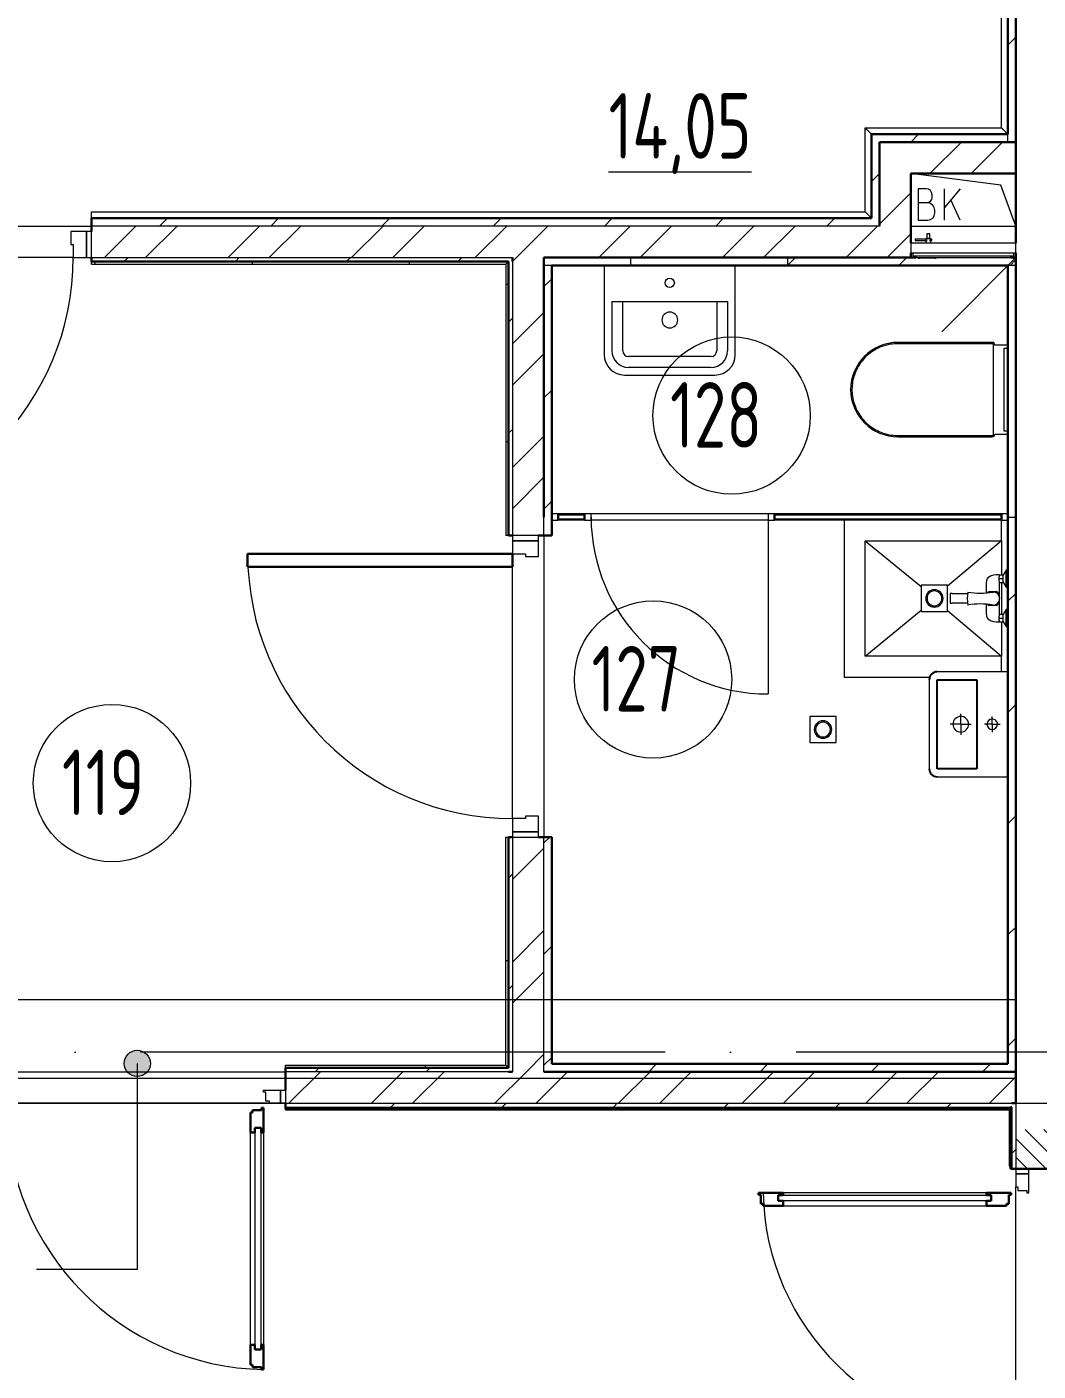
# Model space of a CAD drawing. Header units: millimetres. Extents: x -404508 to 361533, y -175093 to 31861.
# Drawn here: x 5421 to 9278, y -144450 to -139323 of the extents above; entities that cross this region are included whole.
import ezdxf

# ---------------------------------------------------------------- set-up
doc = ezdxf.new("R2010")
doc.units = ezdxf.units.MM
for name, pattern in [('ADSK_Линия сетки', [25, 20, -2.5, 0, -2.5]), ('ADSK_Сверху', [450, 300, -150]), ('ADSK_Штриховая_ш2 п1_5', [4.5, 3, -1.5])]:
    doc.linetypes.add(name, pattern=pattern)
for name, color, linetype, lineweight in [('Аннотация', 7, 'Continuous', 18), ('Витраж', 7, 'Continuous', 9), ('Двери', 252, 'Continuous', 9), ('Линии', 7, 'Continuous', 9), ('Марки помещений', 252, 'Continuous', 20), ('Обобщенные модели', 252, 'Continuous', 18), ('Оборудование', 8, 'Continuous', 18), ('Ограждение', 252, 'Continuous', 9), ('Оси', 252, 'Continuous', 9), ('Сантехника', 252, 'Continuous', 9), ('Стены внутренние', 7, 'Continuous', 18), ('Стены наружные', 7, 'Continuous', 18), ('Стены разрез', 7, 'Continuous', 30), ('Стены штриховка', 7, 'Continuous', 9)]:
    doc.layers.add(name, color=color, linetype=linetype, lineweight=lineweight)
doc.layers.add('Двери открывание', color=7, linetype='Continuous', lineweight=9, true_color=0xc0c0c0)
doc.layers.add('Узлы', color=7, linetype='Continuous')
doc.styles.add('GOST Common_3', font='', dxfattribs={"height": 3.5})
doc.styles.get('GOST Common_3').set_extended_font_data('GOST 2.304 type A')
pattern_1 = [(0, (-32119.8, 96), (0, 600), []), (90, (-32119.8, 96), (-600, 4e-14), [])]
pattern_2 = [(0, (-32119.82, 96), (190.5, 190.5), [95.25, -285.75]), (90, (-32072.2, 48.37), (-190.5, 190.5), [95.25, -285.75])]
pattern_3 = [(0, (-32059.8, -84), (0, 600), []), (90, (-32059.8, -84), (-600, 4e-14), [])]

# ---------------------------------------------------------------- blocks, each defined once
blk = doc.blocks.new('1 этаж')
at = {"layer": 'Аннотация', "lineweight": 9, "true_color": 0x636466}
h = blk.add_hatch(color=251, dxfattribs=at)
edge = h.paths.add_edge_path()
edge.add_arc((-7601.7, -11587.3), 50, 0, 360)
at = {"layer": 'Двери', "lineweight": 18, "true_color": 0x636466}
h = blk.add_hatch(dxfattribs=at)
h.set_pattern_fill('FP_2', color=251, angle=90, style=0, pattern_type=2)
h.set_pattern_definition([(135, (-4055.8, -12863.73), (-35.3553, -35.3553), [])])
h.paths.add_polyline_path([(-4250.8, -13638.7), (-3860.8, -13638.7), (-3860.8, -13488.7), (-4250.8, -13488.7), (-4250.8, -13612.8)])
h.paths.add_polyline_path([(-4250.8, -11988.7), (-3860.8, -11988.7), (-3860.8, -11838.7), (-4250.8, -11838.7)])
at = {"layer": 'Ограждение', "true_color": 0x636466}
h = blk.add_hatch(dxfattribs=at)
h.set_pattern_fill('FP_34', color=251, style=0, pattern_type=2)
h.set_pattern_definition(pattern_2)
h.paths.add_polyline_path([(-4280.8, -8043.7), (-4280.8, -5373.7), (-4282.8, -5375.7), (-4282.8, -8041.7)])
h = blk.add_hatch(dxfattribs=at)
h.set_pattern_fill('FP_34', color=251, style=0, pattern_type=2)
h.set_pattern_definition(pattern_2)
h.paths.add_polyline_path([(-4800.8, -8363.7), (-4800.8, -8043.7), (-4802.8, -8041.7), (-4802.8, -8361.7)])
h = blk.add_hatch(dxfattribs=at)
h.set_pattern_fill('FP_25', color=251, style=0, pattern_type=2)
h.set_pattern_definition(pattern_1)
h.paths.add_polyline_path([(-6195.8, -8538.7), (-6185.8, -8528.7), (-7775.8, -8528.7), (-7775.8, -8538.7), (-6493.2, -8538.7)])
h = blk.add_hatch(dxfattribs=at)
h.set_pattern_fill('FP_25', color=251, style=0, pattern_type=2)
h.set_pattern_definition(pattern_1)
h.paths.add_polyline_path([(-6185.8, -9573.7), (-6185.8, -8528.7), (-6195.8, -8538.7), (-6195.8, -9573.7)])
h = blk.add_hatch(dxfattribs=at)
h.set_pattern_fill('FP_43', color=251, style=0, pattern_type=2)
h.set_pattern_definition(pattern_3)
h.paths.add_polyline_path([(-6185.8, -11603.7), (-6185.8, -10723.7), (-6195.8, -10723.7), (-6195.8, -11593.7)])
h = blk.add_hatch(dxfattribs=at)
h.set_pattern_fill('FP_44', color=251, style=0, pattern_type=2)
h.set_pattern_definition(pattern_3)
h.paths.add_polyline_path([(-7035.8, -11603.7), (-6185.8, -11603.7), (-6195.8, -11593.7), (-7035.8, -11593.7)])
h = blk.add_hatch(dxfattribs=at)
h.set_pattern_fill('FP_25', color=251, style=0, pattern_type=2)
h.set_pattern_definition(pattern_1)
h.paths.add_polyline_path([(-4275.8, -11763.7), (-4270.8, -11758.7), (-7035.8, -11758.7), (-7035.8, -11763.7), (-4340.6, -11763.7)])
h = blk.add_hatch(dxfattribs=at)
h.set_pattern_fill('FP_25', color=251, style=0, pattern_type=2)
h.set_pattern_definition(pattern_1)
h.paths.add_polyline_path([(-4275.8, -11978.7), (-4270.8, -11978.7), (-4270.8, -11758.7), (-4275.8, -11763.7)])
at = {"color": 251, "lineweight": 18, "true_color": 0x636466}
for p, q in [((-4307.4, -8238.2), (-4650.8, -8193.7)), ((-4593.3, -8251), (-4623.3, -8251)), ((-4623.3, -8251), (-4623.3, -8371)), ((-4463.3, -8251), (-4523.3, -8322.5)), ((-4523.3, -8371), (-4523.3, -8251)), ((-4250.8, -8393.7), (-4307.4, -8238.2)), ((-4590, -8304.4), (-4623.3, -8304.4)), ((-4570, -8284.4), (-4570, -8274.4)), ((-4463.3, -8371), (-4499.3, -8293.9)), ((-4560, -8344.4), (-4560, -8334.4)), ((-4623.3, -8371), (-4586.6, -8371))]:
    blk.add_line(p, q, dxfattribs=at)
for centre, radius, start, end in [((-4593.3, -8274.4), 23.3, 0, 90), ((-4590, -8284.4), 20, 270, 0), ((-4590, -8334.4), 30, 0, 90), ((-4586.6, -8344.4), 26.7, 270, 0)]:
    blk.add_arc(centre, radius, start, end, dxfattribs=at)
at = {"layer": 'Аннотация', "color": 251, "lineweight": 9, "true_color": 0x636466}
for p, q in [((-7601.7, -11587.3), (-7601.7, -12373)), ((-7980.2, -12373), (-7986.3, -12373)), ((-7601.7, -12373), (-7980.2, -12373))]:
    blk.add_line(p, q, dxfattribs=at)
blk.add_circle((-7601.7, -11587.3), 50, dxfattribs=at)
at = {"layer": 'Витраж', "color": 251, "lineweight": 18, "true_color": 0x636466}
for p, q in [((-5995.8, -9490.7), (-6020.8, -9490.7)), ((-6020.8, -9490.7), (-6020.8, -9515.7)), ((-6020.8, -9515.7), (-5995.8, -9515.7)), ((-5995.8, -9515.7), (-5995.8, -9490.7))]:
    blk.add_line(p, q, dxfattribs=at)
at = {"layer": 'Витраж', "color": 251, "true_color": 0x636466}
for p, q in [((-5895.8, -9490.7), (-5995.8, -9490.7)), ((-5895.8, -9515.7), (-5995.8, -9515.7)), ((-5195.8, -9490.7), (-5870.8, -9490.7)), ((-5195.8, -9515.7), (-5870.8, -9515.7)), ((-4305.8, -9490.7), (-5170.8, -9490.7)), ((-4905.8, -9515.7), (-5170.8, -9515.7))]:
    blk.add_line(p, q, dxfattribs=at)
at = {"layer": 'Витраж', "color": 251, "lineweight": 18, "true_color": 0x636466, "extrusion": (0, 0, -1)}
for p, q in [((-5870.8, -9490.7), (-5895.8, -9490.7)), ((-5895.8, -9490.7), (-5895.8, -9515.7)), ((-5895.8, -9515.7), (-5870.8, -9515.7)), ((-5870.8, -9515.7), (-5870.8, -9490.7)), ((-5170.8, -9490.7), (-5195.8, -9490.7)), ((-5195.8, -9490.7), (-5195.8, -9515.7)), ((-5195.8, -9515.7), (-5170.8, -9515.7)), ((-5170.8, -9515.7), (-5170.8, -9490.7)), ((-4280.8, -9490.7), (-4305.8, -9490.7)), ((-4305.8, -9490.7), (-4305.8, -9515.7)), ((-4305.8, -9515.7), (-4280.8, -9515.7)), ((-4280.8, -9515.7), (-4280.8, -9490.7))]:
    blk.add_line(p, q, dxfattribs=at)
at = {"layer": 'Двери', "color": 251, "true_color": 0x636466}
for p, q in [((-7795.8, -8413.7), (-7855.8, -8413.7)), ((-7855.8, -8413.7), (-7855.8, -8463.7)), ((-7795.8, -8513.7), (-7795.8, -8413.7)), ((-7795.8, -8413.7), (-7795.8, -8513.7)), ((-7775.8, -8413.7), (-7795.8, -8413.7)), ((-7775.8, -8513.7), (-7775.8, -8413.7)), ((-7855.8, -8463.7), (-7845.8, -8463.7)), ((-7845.8, -8463.7), (-7845.8, -8513.7)), ((-7845.8, -8513.7), (-7795.8, -8513.7)), ((-7795.8, -8513.7), (-7775.8, -8513.7)), ((-5195.8, -9515.7), (-5195.8, -10178.2)), ((-6070.8, -9573.7), (-6170.8, -9573.7)), ((-6170.8, -9573.7), (-6170.8, -9593.7)), ((-6070.8, -9593.7), (-6070.8, -9573.7)), ((-6070.8, -9593.7), (-6170.8, -9593.7)), ((-6170.8, -9593.7), (-6170.8, -9643.7)), ((-6170.8, -9593.7), (-6070.8, -9593.7)), ((-6070.8, -9653.7), (-6070.8, -9593.7)), ((-6170.8, -9643.7), (-6120.8, -9643.7)), ((-6120.8, -9643.7), (-6120.8, -9653.7)), ((-6120.8, -9653.7), (-6070.8, -9653.7)), ((-6120.8, -10653.7), (-6170.8, -10653.7)), ((-6170.8, -10653.7), (-6170.8, -10703.7)), ((-6070.8, -10643.7), (-6120.8, -10643.7)), ((-6120.8, -10643.7), (-6120.8, -10653.7)), ((-6070.8, -10703.7), (-6070.8, -10643.7)), ((-6170.8, -10703.7), (-6070.8, -10703.7)), ((-6070.8, -10703.7), (-6170.8, -10703.7)), ((-6170.8, -10703.7), (-6170.8, -10723.7)), ((-6070.8, -10723.7), (-6070.8, -10703.7)), ((-6170.8, -10723.7), (-6070.8, -10723.7)), ((-7119.8, -11688.7), (-7055.8, -11688.7)), ((-7119.8, -11696.7), (-7119.8, -11688.7)), ((-7055.8, -11688.7), (-7035.8, -11688.7)), ((-7055.8, -11738.7), (-7055.8, -11688.7)), ((-7055.8, -11688.7), (-7055.8, -11738.7)), ((-7035.8, -11688.7), (-7035.8, -11738.7)), ((-7110.8, -11696.7), (-7119.8, -11696.7)), ((-7110.8, -11730.7), (-7110.8, -11696.7)), ((-7096.8, -11730.7), (-7110.8, -11730.7)), ((-7096.8, -11738.7), (-7096.8, -11730.7)), ((-7055.8, -11738.7), (-7096.8, -11738.7)), ((-7035.8, -11738.7), (-7055.8, -11738.7)), ((-7152.8, -11832.7), (-7152.8, -12678.7)), ((-7128.8, -11832.7), (-7152.8, -11832.7)), ((-7128.8, -12678.7), (-7128.8, -11832.7)), ((-7169.8, -12660.7), (-7169.8, -11850.7)), ((-7119.8, -11850.7), (-7119.8, -12660.7)), ((-4200.8, -11988.7), (-4250.8, -11988.7)), ((-4250.8, -11988.7), (-4250.8, -12008.7)), ((-4200.8, -12008.7), (-4200.8, -11988.7)), ((-4250.8, -12008.7), (-4200.8, -12008.7)), ((-4200.8, -12008.7), (-4250.8, -12008.7)), ((-4250.8, -12008.7), (-4250.8, -12057.7)), ((-4200.8, -12080.7), (-4200.8, -12008.7)), ((-5156.8, -12089.7), (-4344.8, -12089.7)), ((-5156.8, -12110.7), (-5156.8, -12089.7)), ((-4362.8, -12080.7), (-5138.8, -12080.7)), ((-4344.8, -12089.7), (-4344.8, -12110.7)), ((-4250.8, -12057.7), (-4242.8, -12057.7)), ((-4242.8, -12057.7), (-4242.8, -12071.7)), ((-4242.8, -12071.7), (-4208.8, -12071.7)), ((-4208.8, -12071.7), (-4208.8, -12080.7)), ((-4208.8, -12080.7), (-4200.8, -12080.7)), ((-4344.8, -12110.7), (-5156.8, -12110.7)), ((-5138.8, -12130.7), (-4362.8, -12130.7)), ((-7152.8, -12678.7), (-7128.8, -12678.7))]:
    blk.add_line(p, q, dxfattribs=at)
at = {"layer": 'Двери', "color": 251, "lineweight": 30, "true_color": 0x636466}
for p, q in [((-6170.8, -9643.7), (-7180.8, -9643.7)), ((-7180.8, -9643.7), (-7180.8, -9693.7)), ((-6170.8, -9693.7), (-6170.8, -9643.7)), ((-7180.8, -9693.7), (-6170.8, -9693.7)), ((-7169.8, -11774.7), (-7161.8, -11774.7)), ((-7169.8, -11850.7), (-7169.8, -11774.7)), ((-7161.8, -11774.7), (-7161.8, -11765.7)), ((-7161.8, -11765.7), (-7127.8, -11765.7)), ((-7127.8, -11756.7), (-7119.8, -11756.7)), ((-7127.8, -11765.7), (-7127.8, -11756.7)), ((-7119.8, -11756.7), (-7119.8, -11850.7)), ((-7152.8, -11850.7), (-7152.8, -11832.7)), ((-7152.8, -11832.7), (-7128.8, -11832.7)), ((-7128.8, -11832.7), (-7128.8, -11850.7)), ((-7169.8, -11850.7), (-7152.8, -11850.7)), ((-7128.8, -11850.7), (-7119.8, -11850.7)), ((-5138.8, -12080.7), (-5232.8, -12080.7)), ((-5232.8, -12080.7), (-5232.8, -12088.7)), ((-5232.8, -12088.7), (-5223.8, -12088.7)), ((-5223.8, -12088.7), (-5223.8, -12122.7)), ((-5156.8, -12089.7), (-5138.8, -12089.7)), ((-5156.8, -12110.7), (-5156.8, -12089.7)), ((-5138.8, -12089.7), (-5138.8, -12080.7)), ((-4268.8, -12080.7), (-4362.8, -12080.7)), ((-4362.8, -12089.7), (-4362.8, -12080.7)), ((-4344.8, -12089.7), (-4362.8, -12089.7)), ((-4344.8, -12110.7), (-4344.8, -12089.7)), ((-4277.8, -12122.7), (-4277.8, -12088.7)), ((-4277.8, -12088.7), (-4268.8, -12088.7)), ((-4268.8, -12088.7), (-4268.8, -12080.7)), ((-5223.8, -12122.7), (-5214.8, -12122.7)), ((-5214.8, -12122.7), (-5214.8, -12130.7)), ((-5214.8, -12130.7), (-5138.8, -12130.7)), ((-5138.8, -12110.7), (-5156.8, -12110.7)), ((-5138.8, -12130.7), (-5138.8, -12110.7)), ((-4362.8, -12110.7), (-4344.8, -12110.7)), ((-4362.8, -12130.7), (-4362.8, -12110.7)), ((-4362.8, -12130.7), (-4286.8, -12130.7)), ((-4286.8, -12130.7), (-4286.8, -12122.7)), ((-4286.8, -12122.7), (-4277.8, -12122.7)), ((-7169.8, -12736.7), (-7169.8, -12660.7)), ((-7169.8, -12660.7), (-7152.8, -12660.7)), ((-7152.8, -12660.7), (-7152.8, -12678.7)), ((-7128.8, -12660.7), (-7119.8, -12660.7)), ((-7128.8, -12678.7), (-7128.8, -12660.7)), ((-7119.8, -12660.7), (-7119.8, -12754.7)), ((-7152.8, -12678.7), (-7128.8, -12678.7)), ((-7161.8, -12736.7), (-7169.8, -12736.7)), ((-7161.8, -12745.7), (-7161.8, -12736.7)), ((-7127.8, -12745.7), (-7161.8, -12745.7)), ((-7127.8, -12754.7), (-7127.8, -12745.7)), ((-7119.8, -12754.7), (-7127.8, -12754.7))]:
    blk.add_line(p, q, dxfattribs=at)
at = {"layer": 'Двери', "color": 251, "linetype": 'ADSK_Штриховая_ш2 п1_5', "true_color": 0x636466}
for p, q in [((-4250.8, -11838.7), (-4250.8, -11988.7)), ((-4250.8, -11988.7), (-3860.8, -11988.7))]:
    blk.add_line(p, q, dxfattribs=at)
at = {"layer": 'Двери', "color": 251, "true_color": 0x636466}
for centre, radius, start, end in [((-8855.8, -8513.7), 1010, 270, 0), ((-5195.8, -9503.2), 675, 180, 270), ((-6170.8, -9643.7), 1010, 180, 270)]:
    blk.add_arc(centre, radius, start, end, dxfattribs=at)
at = {"layer": 'Двери открывание', "color": 251, "true_color": 0x636466}
for centre, radius, start, end in [((-7101.8, -11756.7), 998, 180, 268.9666), ((-4268.8, -12062.7), 946, 181.0903, 270)]:
    blk.add_arc(centre, radius, start, end, dxfattribs=at)
at = {"layer": 'Линии', "color": 251, "linetype": 'ADSK_Сверху', "ltscale": 100, "true_color": 0x636466}
for p, q in [((-15070.8, -11343.7), (-4250.8, -11343.7)), ((-15070.8, -11643.7), (-4250.8, -11643.7))]:
    blk.add_line(p, q, dxfattribs=at)
at = {"layer": 'Линии', "color": 251, "lineweight": 18, "ltscale": 100, "true_color": 0x636466}
blk.add_line((-9065.8, -11738.7), (-3345.8, -11738.7), dxfattribs=at)
at = {"layer": 'Марки помещений', "color": 251, "true_color": 0x636466}
for centre in [(-5334.8, -9116.4), (-5634.4, -10122.9), (-7698.3, -10518.1)]:
    blk.add_circle(centre, 300, dxfattribs=at)
at = {"layer": 'Обобщенные модели', "color": 251, "true_color": 0x636466}
for p, q in [((-5820.8, -8543.7), (-5820.8, -8883.7)), ((-5320.8, -8883.7), (-5320.8, -8543.7)), ((-5791.4, -8681.7), (-5791.4, -8868.9)), ((-5791.4, -8681.7), (-5350.2, -8681.7)), ((-5750.1, -8868.9), (-5750.1, -8681.7)), ((-5391.5, -8681.7), (-5391.5, -8868.9)), ((-5350.2, -8681.7), (-5350.2, -8868.9)), ((-5413.8, -8891.2), (-5727.8, -8891.2)), ((-5742.8, -8961.7), (-5570.7, -8961.7)), ((-5413.8, -8932.5), (-5727.8, -8932.5)), ((-5570.7, -8961.7), (-5398.8, -8961.7)), ((-4305.8, -9513.7), (-4905.8, -9513.7)), ((-4905.8, -9513.7), (-4905.8, -10113.7)), ((-4305.8, -9593.7), (-4305.8, -9515.7)), ((-4825.8, -10033.7), (-4825.8, -9593.7)), ((-4825.8, -9593.7), (-4305.8, -9593.7)), ((-4825.8, -9593.7), (-4611.3, -9768.4)), ((-4305.8, -9593.7), (-4511.3, -9767.6)), ((-4305.8, -9593.7), (-4305.8, -9723.8)), ((-4305.8, -9753.8), (-4305.8, -9873.8)), ((-4825.8, -10033.7), (-4611.3, -9859.1)), ((-4511.3, -9859.9), (-4305.8, -10033.7)), ((-4305.8, -9903.8), (-4305.8, -10033.7)), ((-4305.8, -10033.7), (-4825.8, -10033.7)), ((-4305.8, -10093.7), (-4305.8, -10033.7)), ((-4905.8, -10113.7), (-4578.9, -10113.7))]:
    blk.add_line(p, q, dxfattribs=at)
blk.add_circle((-5570.8, -8610), 17.5, dxfattribs=at)
for centre, radius, start, end in [((-5570.4, -8751.9), 30, 0, 180), ((-5570.4, -8751.9), 30, 180, 0), ((-5727.8, -8868.9), 63.6, 180, 270), ((-5727.8, -8868.9), 22.3, 180, 270), ((-5413.8, -8868.9), 63.6, 270, 0), ((-5413.8, -8868.9), 22.3, 270, 0), ((-5742.8, -8883.7), 78, 180, 270), ((-5398.8, -8883.7), 78, 270, 0)]:
    blk.add_arc(centre, radius, start, end, dxfattribs=at)
at = {"layer": 'Обобщенные модели', "color": 251, "lineweight": 9, "true_color": 0x636466}
for centre, radius, start, end in [((-4250.1, -9814.2), 186, 172.307, 187.693), ((-4385.9, -9517), 276.6, 259.8828, 280.1172), ((-4337.3, -9814.2), 24.9, 270, 90), ((-4385.9, -10111.4), 276.6, 79.8828, 100.1172)]:
    blk.add_arc(centre, radius, start, end, dxfattribs=at)
for points in [[(-4331.4, -9790), (-4333.3, -9789.5), (-4335.3, -9789.3), (-4337.3, -9789.3)], [(-4337.3, -9839.1), (-4335.3, -9839.1), (-4333.3, -9838.8), (-4331.4, -9838.4)]]:
    blk.add_open_spline(points, degree=3, dxfattribs=at)
for points, knots in [([(-4326.1, -9791.9), (-4326.5, -9791.7), (-4327.4, -9791.3), (-4328.5, -9790.9), (-4329.1, -9790.7), (-4329.3, -9790.6)], [0.71428571, 0.71428571, 0.71428571, 0.71428571, 0.75, 0.78571429, 0.80227909, 0.80227909, 0.80227909, 0.80227909]), ([(-4329.3, -9837.8), (-4329.1, -9837.7), (-4328.5, -9837.5), (-4327.4, -9837.1), (-4326.5, -9836.7), (-4326.1, -9836.5)], [0.19772091, 0.19772091, 0.19772091, 0.19772091, 0.21428571, 0.25, 0.28571429, 0.28571429, 0.28571429, 0.28571429]), ([(-4321.5, -9794.9), (-4321.9, -9794.6), (-4322.5, -9794.1), (-4323.2, -9793.6), (-4323.5, -9793.4)], [0.57142857, 0.57142857, 0.57142857, 0.57142857, 0.60714286, 0.63719083, 0.63719083, 0.63719083, 0.63719083]), ([(-4323.5, -9835), (-4323.2, -9834.8), (-4322.5, -9834.3), (-4321.9, -9833.8), (-4321.5, -9833.5)], [0.36280917, 0.36280917, 0.36280917, 0.36280917, 0.39285714, 0.42857143, 0.42857143, 0.42857143, 0.42857143]), ([(-4316.4, -9800.6), (-4316.6, -9800.3), (-4316.9, -9799.8), (-4317.4, -9799.2), (-4317.8, -9798.7), (-4318.2, -9798.2), (-4318.6, -9797.7), (-4318.8, -9797.5), (-4318.9, -9797.4)], [0.365798, 0.365798, 0.365798, 0.365798, 0.3928571, 0.4107143, 0.4285714, 0.4464286, 0.4642857, 0.4733784, 0.4733784, 0.4733784, 0.4733784]), ([(-4318.9, -9831), (-4318.8, -9830.9), (-4318.4, -9830.5), (-4317.9, -9829.9), (-4317.4, -9829.2), (-4316.9, -9828.6), (-4316.6, -9828.1), (-4316.4, -9827.8)], [0.5266216, 0.5266216, 0.5266216, 0.5266216, 0.5357143, 0.5714286, 0.5892857, 0.6071429, 0.634202, 0.634202, 0.634202, 0.634202]), ([(-4313.6, -9806.4), (-4313.7, -9806.1), (-4313.9, -9805.5), (-4314.3, -9804.6), (-4314.6, -9803.8), (-4314.8, -9803.4), (-4314.9, -9803.2)], [0.1967317, 0.1967317, 0.1967317, 0.1967317, 0.21428571, 0.25, 0.26785714, 0.28571429, 0.28571429, 0.28571429, 0.28571429]), ([(-4314.9, -9825.2), (-4314.8, -9825), (-4314.6, -9824.6), (-4314.3, -9823.7), (-4313.9, -9822.9), (-4313.7, -9822.2), (-4313.6, -9822)], [0.71428571, 0.71428571, 0.71428571, 0.71428571, 0.73214286, 0.75, 0.78571429, 0.8032683, 0.8032683, 0.8032683, 0.8032683]), ([(-4312.4, -9814.2), (-4312.4, -9813.2), (-4312.5, -9811.7), (-4312.7, -9809.8), (-4312.9, -9808.9), (-4313, -9808.4)], [0, 0, 0, 0, 0.0714286, 0.1071429, 0.1428571, 0.1428571, 0.1428571, 0.1428571]), ([(-4313, -9820), (-4312.9, -9819.5), (-4312.7, -9818.6), (-4312.5, -9816.7), (-4312.4, -9815.2), (-4312.4, -9814.2)], [0.8571429, 0.8571429, 0.8571429, 0.8571429, 0.8928571, 0.9285714, 1, 1, 1, 1])]:
    blk.add_open_spline(points, degree=3, knots=knots, dxfattribs=at)
at = {"layer": 'Оборудование', "color": 251, "true_color": 0x636466}
for p, q in [((-4650.8, -8458.7), (-4650.8, -8495.1)), ((-4250.8, -8458.7), (-4650.8, -8458.7)), ((-4635, -8443.4), (-4635, -8448.4)), ((-4589.1, -8443.4), (-4635, -8443.4)), ((-4635, -8448.4), (-4589.1, -8448.4)), ((-4594, -8442.8), (-4594, -8458.7)), ((-4574.7, -8442.8), (-4594, -8442.8)), ((-4590.4, -8440.9), (-4592.4, -8442.8)), ((-4590.4, -8423.4), (-4590.4, -8440.9)), ((-4578.2, -8423.4), (-4590.4, -8423.4)), ((-4578.2, -8440.9), (-4590.4, -8440.9)), ((-4571.2, -8443.4), (-4579.5, -8443.4)), ((-4579.5, -8448.4), (-4571.2, -8448.4)), ((-4578.2, -8440.9), (-4578.2, -8423.4)), ((-4576.2, -8442.8), (-4578.2, -8440.9)), ((-4574.7, -8458.7), (-4574.7, -8442.8)), ((-4571.2, -8448.4), (-4571.2, -8443.4)), ((-4250.8, -8495.1), (-4250.8, -8458.7)), ((-4649.9, -8496), (-4251.7, -8496)), ((-4643.8, -8496), (-4643.8, -8505.8)), ((-4642.8, -8506.7), (-4258.8, -8506.7)), ((-4631.8, -8508.3), (-4631.8, -8513.7)), ((-4269.8, -8513.7), (-4269.8, -8508.3)), ((-4257.8, -8505.8), (-4257.8, -8496)), ((-4631.8, -8513.7), (-4269.8, -8513.7)), ((-4622.8, -8513.7), (-4622.8, -8515.7)), ((-4622.8, -8515.7), (-4618.8, -8515.7)), ((-4558.3, -8515.7), (-4618.8, -8515.7)), ((-4558.3, -8515.7), (-4554.3, -8515.7)), ((-4554.3, -8515.7), (-4554.3, -8513.7)), ((-4250.8, -8513.7), (-4533.6, -8796.6))]:
    blk.add_line(p, q, dxfattribs=at)
for points, knots in [([(-4650.8, -8495.1), (-4650.8, -8495.2), (-4650.8, -8495.4), (-4650.7, -8495.6), (-4650.6, -8495.7), (-4650.4, -8495.8), (-4650.3, -8495.9), (-4650.1, -8496), (-4650, -8496), (-4649.9, -8496)], [0, 0, 0, 0, 0.166667, 0.333333, 0.458333, 0.583333, 0.708333, 0.833333, 1, 1, 1, 1]), ([(-4643.8, -8505.8), (-4643.8, -8505.9), (-4643.8, -8506), (-4643.7, -8506.2), (-4643.6, -8506.4), (-4643.4, -8506.5), (-4643.3, -8506.6), (-4643.2, -8506.7), (-4643.1, -8506.7), (-4642.9, -8506.7), (-4642.8, -8506.7)], [0, 0, 0, 0, 0.166667, 0.333333, 0.458333, 0.583333, 0.666667, 0.75, 0.833333, 1, 1, 1, 1]), ([(-4633.3, -8506.7), (-4633.2, -8506.7), (-4633, -8506.8), (-4632.7, -8506.8), (-4632.6, -8506.9), (-4632.4, -8507), (-4632.2, -8507.2), (-4632.1, -8507.3), (-4632, -8507.5), (-4631.9, -8507.7), (-4631.8, -8507.9), (-4631.8, -8508.1), (-4631.8, -8508.3)], [0, 0, 0, 0, 0.166667, 0.25, 0.333333, 0.416667, 0.5, 0.583333, 0.666667, 0.75, 0.833333, 1, 1, 1, 1]), ([(-4269.8, -8508.3), (-4269.8, -8508.1), (-4269.8, -8507.9), (-4269.7, -8507.7), (-4269.6, -8507.5), (-4269.5, -8507.3), (-4269.4, -8507.2), (-4269.2, -8507), (-4269, -8506.9), (-4268.9, -8506.8), (-4268.6, -8506.8), (-4268.4, -8506.7), (-4268.3, -8506.7)], [-1, -1, -1, -1, -0.833333, -0.75, -0.666667, -0.583333, -0.5, -0.416667, -0.333333, -0.25, -0.166667, 0, 0, 0, 0]), ([(-4258.8, -8506.7), (-4258.7, -8506.7), (-4258.5, -8506.7), (-4258.4, -8506.7), (-4258.3, -8506.6), (-4258.2, -8506.5), (-4258, -8506.4), (-4257.9, -8506.2), (-4257.8, -8506), (-4257.8, -8505.9), (-4257.8, -8505.8)], [-1, -1, -1, -1, -0.833333, -0.75, -0.666667, -0.583333, -0.458333, -0.333333, -0.166667, 0, 0, 0, 0]), ([(-4251.7, -8496), (-4251.6, -8496), (-4251.5, -8496), (-4251.3, -8496), (-4251.2, -8495.9), (-4251, -8495.7), (-4250.9, -8495.6), (-4250.8, -8495.4), (-4250.8, -8495.2), (-4250.8, -8495.1)], [-1, -1, -1, -1, -0.833333, -0.75, -0.583333, -0.458333, -0.333333, -0.166667, 0, 0, 0, 0])]:
    blk.add_open_spline(points, degree=3, knots=knots, dxfattribs=at)
at = {"layer": 'Ограждение', "color": 251, "true_color": 0x636466}
for p, q in [((-4282.8, -5375.7), (-4282.8, -8041.7)), ((-4305.8, -8018.7), (-4305.8, -5398.7)), ((-4825.8, -8018.7), (-4305.8, -8018.7)), ((-4825.8, -8338.7), (-4825.8, -8018.7)), ((-4282.8, -8041.7), (-4802.8, -8041.7)), ((-4802.8, -8041.7), (-4802.8, -8361.7)), ((-7775.8, -8361.7), (-7775.8, -8338.7)), ((-7775.8, -8338.7), (-4825.8, -8338.7)), ((-7775.8, -8363.7), (-7775.8, -8361.7)), ((-4802.8, -8361.7), (-7775.8, -8361.7)), ((-7775.8, -8538.7), (-7775.8, -8528.7)), ((-7775.8, -8538.7), (-6195.8, -8538.7)), ((-6195.8, -8538.7), (-6185.8, -8528.7)), ((-6195.8, -8538.7), (-6195.8, -9573.7)), ((-6185.8, -9573.7), (-6195.8, -9573.7)), ((-6195.8, -10723.7), (-6185.8, -10723.7)), ((-6195.8, -11593.7), (-6195.8, -10723.7)), ((-7035.8, -11603.7), (-7035.8, -11593.7)), ((-7035.8, -11593.7), (-6195.8, -11593.7)), ((-6195.8, -11593.7), (-6185.8, -11603.7)), ((-7035.8, -11763.7), (-7035.8, -11758.7)), ((-7035.8, -11763.7), (-4275.8, -11763.7)), ((-4275.8, -11763.7), (-4270.8, -11758.7)), ((-4275.8, -11763.7), (-4275.8, -11978.7)), ((-4270.8, -11978.7), (-4275.8, -11978.7))]:
    blk.add_line(p, q, dxfattribs=at)
for points in [[(-4825.8, -8018.7), (-4823.7, -8020.7), (-4820.8, -8023.7), (-4817, -8027.6), (-4814.7, -8029.8), (-4813, -8031.5), (-4811.4, -8033.2), (-4809.9, -8034.7), (-4808.5, -8036), (-4807.2, -8037.3), (-4805.8, -8038.7), (-4804.5, -8040), (-4803.2, -8041.3), (-4802.8, -8041.7), (-4802.8, -8041.7)], [(-4305.8, -8018.7), (-4303.8, -8020.8), (-4300.8, -8023.7), (-4297, -8027.6), (-4294.7, -8029.8), (-4293, -8031.5), (-4291.4, -8033.2), (-4289.9, -8034.7), (-4288.5, -8036), (-4287.2, -8037.3), (-4285.8, -8038.7), (-4284.5, -8040), (-4283.2, -8041.3), (-4282.8, -8041.7), (-4282.8, -8041.7)], [(-4825.8, -8338.7), (-4823.8, -8340.8), (-4820.8, -8343.7), (-4817, -8347.6), (-4814.7, -8349.8), (-4813, -8351.5), (-4811.4, -8353.2), (-4809.9, -8354.7), (-4808.5, -8356), (-4807.2, -8357.3), (-4805.8, -8358.7), (-4804.5, -8360), (-4803.2, -8361.3), (-4802.8, -8361.7), (-4802.8, -8361.7)]]:
    blk.add_open_spline(points, degree=3, knots=[0, 0, 0, 0, 0.166667, 0.25, 0.333333, 0.375, 0.416667, 0.5, 0.541667, 0.583333, 0.666667, 0.75, 0.833333, 1, 1, 1, 1], dxfattribs=at)
at = {"layer": 'Оси', "color": 251, "linetype": 'ADSK_Линия сетки', "ltscale": 100, "true_color": 0x636466}
blk.add_line((4411.5, -11543.7), (-72528.1, -11543.7), dxfattribs=at)
at = {"layer": 'Сантехника', "color": 251, "true_color": 0x636466}
for p, q in [((-4340.8, -8837.2), (-4700.8, -8837.2)), ((-4340.8, -8842.2), (-4700.8, -8842.2)), ((-4335.8, -9187.2), (-4335.8, -8847.2)), ((-4280.8, -8847.2), (-4330.8, -8847.2)), ((-4295.8, -9175.4), (-4295.8, -8859)), ((-4295.8, -8859), (-4280.8, -8859)), ((-4280.8, -9175.4), (-4295.8, -9175.4)), ((-4700.8, -9192.2), (-4340.8, -9192.2)), ((-4700.8, -9197.2), (-4340.8, -9197.2)), ((-4330.8, -9187.2), (-4280.8, -9187.2)), ((-4313.8, -9723.5), (-4313.8, -9730.9)), ((-4313.8, -9723.8), (-4300.8, -9723.8)), ((-4313.8, -9738.8), (-4313.8, -9730.9)), ((-4313.8, -9746.6), (-4313.8, -9738.8)), ((-4300.8, -9738.8), (-4313.8, -9738.8)), ((-4287.2, -9706.2), (-4300.8, -9726.7)), ((-4300.8, -9723.8), (-4300.8, -9738.8)), ((-4300.8, -9738.8), (-4300.8, -9753.8)), ((-4280.8, -9706.2), (-4287.2, -9706.2)), ((-4287.2, -9771.2), (-4287.2, -9706.2)), ((-4511.3, -9763.7), (-4611.3, -9763.7)), ((-4611.3, -9763.7), (-4611.3, -9863.7)), ((-4511.3, -9863.7), (-4511.3, -9763.7)), ((-4364, -9754.3), (-4364, -9791.7)), ((-4355.5, -9787.8), (-4321.4, -9787.8)), ((-4355.5, -9787.8), (-4341.7, -9789.7)), ((-4321.4, -9787.8), (-4334.1, -9789.7)), ((-4313.8, -9746.6), (-4313.8, -9794.5)), ((-4300.8, -9753.8), (-4313.8, -9753.8)), ((-4300.8, -9750.7), (-4287.2, -9771.2)), ((-4287.2, -9771.2), (-4280.8, -9771.2)), ((-4500.8, -9794.5), (-4500.8, -9831.7)), ((-4493.6, -9794.5), (-4500.8, -9794.5)), ((-4500.8, -9831.7), (-4493.6, -9831.7)), ((-4493.6, -9794.5), (-4434.8, -9794.5)), ((-4434.9, -9831.7), (-4493.6, -9831.7)), ((-4364, -9836.7), (-4364, -9872.8)), ((-4355.5, -9840.3), (-4344.7, -9838.4)), ((-4321.4, -9840.3), (-4355.5, -9840.3)), ((-4331.7, -9838.3), (-4321.4, -9840.3)), ((-4319.1, -9794.5), (-4313.8, -9794.5)), ((-4313.8, -9831.7), (-4318.1, -9831.7)), ((-4313.8, -9794.5), (-4313.8, -9806.3)), ((-4313.8, -9822.1), (-4313.8, -9831.7)), ((-4313.8, -9831.7), (-4313.8, -9880.9)), ((-4611.3, -9863.7), (-4511.3, -9863.7)), ((-4313.8, -9873.8), (-4300.8, -9873.8)), ((-4313.8, -9888.8), (-4313.8, -9880.9)), ((-4313.8, -9896.6), (-4313.8, -9888.8)), ((-4313.8, -9888.8), (-4300.8, -9888.8)), ((-4287.1, -9856.2), (-4300.8, -9876.7)), ((-4300.8, -9873.8), (-4300.8, -9888.8)), ((-4300.8, -9888.8), (-4300.8, -9903.8)), ((-4280.8, -9856.2), (-4287.1, -9856.2)), ((-4287.1, -9921.3), (-4287.1, -9856.2)), ((-4313.8, -9896.6), (-4313.8, -9903.6)), ((-4300.8, -9903.8), (-4313.8, -9903.8)), ((-4300.8, -9900.7), (-4287.1, -9921.3)), ((-4287.1, -9921.3), (-4280.8, -9921.3)), ((-4936.3, -10263.7), (-5036.3, -10263.7)), ((-5036.3, -10263.7), (-5036.3, -10363.7)), ((-4936.3, -10363.7), (-4936.3, -10263.7)), ((-5036.3, -10363.7), (-4936.3, -10363.7))]:
    blk.add_line(p, q, dxfattribs=at)
at = {"layer": 'Сантехника', "color": 251, "true_color": 0x636466, "flags": 128}
for points in [[(-4700.8, -8842.2), (-4707.8, -8842.4), (-4714.8, -8842.8), (-4721.8, -8843.5), (-4728.7, -8844.5), (-4735.6, -8845.7), (-4742.4, -8847.3), (-4749.2, -8849.1), (-4755.9, -8851.1), (-4762.4, -8853.5), (-4768.9, -8856), (-4775.3, -8858.9), (-4781.6, -8862), (-4787.8, -8865.4), (-4793.8, -8869), (-4799.6, -8872.8), (-4805.3, -8876.9), (-4810.8, -8881.2), (-4816.2, -8885.7), (-4821.4, -8890.4), (-4826.3, -8895.3), (-4831.1, -8900.4), (-4835.7, -8905.7), (-4840, -8911.2), (-4844.2, -8916.9), (-4848.1, -8922.7), (-4851.7, -8928.6), (-4855.1, -8934.8), (-4858.3, -8941), (-4861.2, -8947.4), (-4863.9, -8953.8), (-4866.3, -8960.4), (-4868.5, -8967.1), (-4870.3, -8973.8), (-4871.9, -8980.6), (-4873.3, -8987.5), (-4874.3, -8994.4), (-4875.1, -9001.4), (-4875.6, -9008.3), (-4875.8, -9015.3), (-4875.7, -9022.3), (-4875.4, -9029.3), (-4874.8, -9036.3), (-4873.9, -9043.2), (-4872.7, -9050.1), (-4871.2, -9057), (-4869.5, -9063.8), (-4867.5, -9070.5), (-4865.2, -9077.1), (-4862.7, -9083.6), (-4859.9, -9090.1), (-4856.9, -9096.4), (-4853.6, -9102.5), (-4850.1, -9108.6), (-4846.3, -9114.5), (-4842.3, -9120.2), (-4838.1, -9125.8), (-4833.6, -9131.2), (-4828.9, -9136.4), (-4824.1, -9141.4), (-4819, -9146.3), (-4813.8, -9150.9), (-4808.3, -9155.3), (-4802.7, -9159.5), (-4796.9, -9163.5), (-4791, -9167.2), (-4784.9, -9170.7), (-4778.7, -9173.9), (-4772.4, -9176.9), (-4766, -9179.6), (-4759.4, -9182.1), (-4752.8, -9184.3), (-4746.1, -9186.3), (-4739.3, -9188), (-4732.4, -9189.4), (-4725.5, -9190.5), (-4718.5, -9191.3), (-4711.6, -9191.9), (-4704.6, -9192.2), (-4700.8, -9192.2)], [(-4335.8, -8847.2), (-4335.8, -8847), (-4335.8, -8846.8), (-4335.8, -8846.6), (-4335.9, -8846.4), (-4335.9, -8846.2), (-4335.9, -8846), (-4336, -8845.9), (-4336.1, -8845.7), (-4336.1, -8845.5), (-4336.2, -8845.3), (-4336.3, -8845.1), (-4336.4, -8844.9), (-4336.5, -8844.8), (-4336.6, -8844.6), (-4336.7, -8844.4), (-4336.8, -8844.2), (-4336.9, -8844.1), (-4337, -8843.9), (-4337.2, -8843.8), (-4337.3, -8843.6), (-4337.5, -8843.5), (-4337.6, -8843.4), (-4337.8, -8843.3), (-4337.9, -8843.1), (-4338.1, -8843), (-4338.3, -8842.9), (-4338.4, -8842.8), (-4338.6, -8842.7), (-4338.8, -8842.7), (-4339, -8842.6), (-4339.2, -8842.5), (-4339.4, -8842.4), (-4339.6, -8842.4), (-4339.8, -8842.3), (-4340, -8842.3), (-4340.1, -8842.3), (-4340.3, -8842.3), (-4340.5, -8842.2), (-4340.7, -8842.2), (-4340.8, -8842.2)], [(-4340.8, -9192.2), (-4340.6, -9192.2), (-4340.4, -9192.2), (-4340.2, -9192.2), (-4340, -9192.2), (-4339.8, -9192.1), (-4339.6, -9192.1), (-4339.4, -9192), (-4339.2, -9192), (-4339, -9191.9), (-4338.9, -9191.8), (-4338.7, -9191.8), (-4338.5, -9191.7), (-4338.3, -9191.6), (-4338.1, -9191.5), (-4338, -9191.4), (-4337.8, -9191.2), (-4337.7, -9191.1), (-4337.5, -9191), (-4337.4, -9190.9), (-4337.2, -9190.7), (-4337.1, -9190.6), (-4336.9, -9190.4), (-4336.8, -9190.3), (-4336.7, -9190.1), (-4336.6, -9189.9), (-4336.5, -9189.8), (-4336.4, -9189.6), (-4336.3, -9189.4), (-4336.2, -9189.2), (-4336.1, -9189), (-4336.1, -9188.9), (-4336, -9188.7), (-4336, -9188.5), (-4335.9, -9188.3), (-4335.9, -9188.1), (-4335.8, -9187.9), (-4335.8, -9187.7), (-4335.8, -9187.5), (-4335.8, -9187.3), (-4335.8, -9187.2)]]:
    blk.add_lwpolyline(points, dxfattribs=at)
at = {"layer": 'Сантехника', "color": 251, "true_color": 0x636466}
for centre, radius, start, end in [((-4700.8, -9017.2), 180, 90, 270), ((-4700.8, -9017.2), 175, 90, 90.9078), ((-4700.8, -9017.2), 175, 90, 90.9078), ((-4340.8, -8847.2), 10, 0, 90), ((-4340.8, -8847.2), 5, 60, 90), ((-4340.8, -8847.2), 5, 60, 90), ((-4340.8, -8847.2), 5, 60, 75), ((-4340.8, -8847.2), 5, 0, 30), ((-4340.8, -8847.2), 5, 0, 30), ((-4340.8, -8847.2), 5, 0, 30), ((-4700.8, -9017.2), 175, 269.0922, 270), ((-4700.8, -9017.2), 175, 269.0922, 270), ((-4340.8, -9187.2), 10, 270, 0), ((-4340.8, -9187.2), 5, 270, 300), ((-4340.8, -9187.2), 5, 270, 300), ((-4340.8, -9187.2), 5, 285, 300), ((-4340.8, -9187.2), 5, 330, 0), ((-4340.8, -9187.2), 5, 330, 0), ((-4340.8, -9187.2), 5, 330, 0), ((-4561.3, -9813.7), 33.3, 0, 180), ((-4561.3, -9813.7), 28.3, 0, 180), ((-4561.3, -9813.7), 33.3, 180, 0), ((-4561.3, -9813.7), 28.3, 180, 0), ((-4986.3, -10313.7), 33.3, 0, 180), ((-4986.3, -10313.7), 28.3, 0, 180), ((-4986.3, -10313.7), 33.3, 180, 0), ((-4986.3, -10313.7), 28.3, 180, 0)]:
    blk.add_arc(centre, radius, start, end, dxfattribs=at)
for points in [[(-4313.8, -9723.5), (-4347.3, -9723.5), (-4364, -9733.8), (-4364, -9754.3)], [(-4357.4, -9791.1), (-4356.8, -9790), (-4356.1, -9788.9), (-4355.5, -9787.8)], [(-4321.4, -9787.8), (-4320.7, -9788.9), (-4319.5, -9791.1), (-4318.4, -9793.4), (-4317.9, -9794.5)], [(-4355.5, -9840.3), (-4356, -9839.3), (-4356.6, -9838.4), (-4357.1, -9837.4)], [(-4317.1, -9831.7), (-4317.7, -9833.2), (-4319, -9836.2), (-4320.6, -9839), (-4321.4, -9840.3)], [(-4319.1, -9794.5), (-4317.9, -9796.7), (-4316.9, -9798.9), (-4316.1, -9801.2)], [(-4316.5, -9828), (-4317, -9829.2), (-4317.5, -9830.5), (-4318.1, -9831.7)], [(-4364, -9872.8), (-4364, -9893.3), (-4347.3, -9903.6), (-4313.8, -9903.6)]]:
    blk.add_open_spline(points, degree=3, dxfattribs=at)
at = {"layer": 'Стены внутренние', "color": 251, "lineweight": 30, "true_color": 0x636466}
for p, q in [((-4250.8, -8193.7), (-4250.8, -8458.7)), ((-4250.8, -8495.4), (-4250.8, -8513.7)), ((-4250.8, -11988.7), (-3860.8, -11988.7))]:
    blk.add_line(p, q, dxfattribs=at)
at = {"layer": 'Стены внутренние', "color": 251, "true_color": 0x636466}
for p, q in [((-4250.8, -11738.7), (-4250.8, -11988.7)), ((-4250.8, -13419.7), (-4250.8, -12057.7))]:
    blk.add_line(p, q, dxfattribs=at)
at = {"layer": 'Стены наружные', "color": 251, "lineweight": 30, "true_color": 0x636466}
for p, q in [((-4280.8, -5373.7), (-4280.8, -8043.7)), ((-4250.8, -8193.7), (-4250.8, -5343.7)), ((-4800.8, -8043.7), (-4800.8, -8363.7)), ((-4280.8, -8043.7), (-4800.8, -8043.7)), ((-4770.8, -8073.7), (-4770.8, -8393.7)), ((-4250.8, -8073.7), (-4770.8, -8073.7)), ((-4650.8, -8458.7), (-4650.8, -8193.7)), ((-4650.8, -8193.7), (-4250.8, -8193.7)), ((-4800.8, -8363.7), (-7775.8, -8363.7)), ((-7775.8, -8363.7), (-7775.8, -8413.7)), ((-4650.8, -8513.7), (-4650.8, -8495.4)), ((-7775.8, -8513.7), (-7775.8, -8528.7)), ((-7775.8, -8528.7), (-6185.8, -8528.7)), ((-6185.8, -8528.7), (-6185.8, -9573.7)), ((-6170.8, -8513.7), (-6170.8, -8528.7)), ((-6050.8, -9503.2), (-6050.8, -8513.7)), ((-4631.8, -8513.7), (-6050.8, -8513.7)), ((-6020.8, -8543.7), (-4280.8, -8543.7)), ((-6020.8, -9573.7), (-6020.8, -8543.7)), ((-4280.8, -8543.7), (-4280.8, -11588.7)), ((-4250.8, -8513.7), (-4269.8, -8513.7)), ((-4250.8, -11738.7), (-4250.8, -8513.7)), ((-6185.8, -9573.7), (-6170.8, -9573.7)), ((-6070.8, -9573.7), (-6020.8, -9573.7)), ((-6185.8, -10723.7), (-6185.8, -11603.7)), ((-6170.8, -10723.7), (-6185.8, -10723.7)), ((-6020.8, -10723.7), (-6070.8, -10723.7)), ((-6020.8, -11588.7), (-6020.8, -10723.7)), ((-7035.8, -11603.7), (-7035.8, -11688.7)), ((-6185.8, -11603.7), (-7035.8, -11603.7)), ((-6170.8, -11618.7), (-6185.8, -11618.7)), ((-4250.8, -11618.7), (-6050.8, -11618.7)), ((-4280.8, -11588.7), (-6020.8, -11588.7)), ((-7035.8, -11738.7), (-7035.8, -11758.7)), ((-4265.8, -11738.7), (-4250.8, -11738.7)), ((-7035.8, -11758.7), (-4270.8, -11758.7)), ((-4270.8, -11753.7), (-4265.8, -11753.7)), ((-4270.8, -11758.7), (-4270.8, -11988.7)), ((-4270.8, -11988.7), (-4250.8, -11988.7))]:
    blk.add_line(p, q, dxfattribs=at)
at = {"layer": 'Стены наружные', "color": 251, "linetype": 'Continuous', "lineweight": 9, "true_color": 0x636466}
for p, q in [((-4280.8, -7703.2), (-4250.8, -7673.2)), ((-4651.4, -8073.7), (-4621.4, -8043.7)), ((-4578.3, -8193.7), (-4458.3, -8073.7)), ((-4421.2, -8193.7), (-4301.2, -8073.7)), ((-4800.8, -8223.2), (-4770.8, -8193.2)), ((-4770.8, -8386.2), (-4650.8, -8266.2)), ((-7727.1, -8513.7), (-7607.1, -8393.7)), ((-7570, -8513.7), (-7450, -8393.7)), ((-7517, -8393.7), (-7487, -8363.7)), ((-7255.7, -8513.7), (-7135.7, -8393.7)), ((-7098.5, -8513.7), (-6978.5, -8393.7)), ((-7092.7, -8393.7), (-7062.7, -8363.7)), ((-6784.2, -8513.7), (-6664.2, -8393.7)), ((-6668.4, -8393.7), (-6638.4, -8363.7)), ((-6627, -8513.7), (-6507, -8393.7)), ((-6312.7, -8513.7), (-6192.7, -8393.7)), ((-6244.2, -8393.7), (-6214.2, -8363.7)), ((-6155.6, -8513.7), (-6035.6, -8393.7)), ((-5841.3, -8513.7), (-5721.3, -8393.7)), ((-5819.9, -8393.7), (-5789.9, -8363.7)), ((-5684.1, -8513.7), (-5564.1, -8393.7)), ((-5395.6, -8393.7), (-5365.6, -8363.7)), ((-5369.8, -8513.7), (-5249.8, -8393.7)), ((-5212.6, -8513.7), (-5092.6, -8393.7)), ((-4971.4, -8393.7), (-4941.4, -8363.7)), ((-4898.3, -8513.7), (-4778.3, -8393.7)), ((-4741.2, -8513.7), (-4650.8, -8423.4)), ((-7652, -8528.7), (-7637, -8513.7)), ((-7227.7, -8528.7), (-7212.7, -8513.7)), ((-6803.4, -8528.7), (-6788.4, -8513.7)), ((-6379.2, -8528.7), (-6364.2, -8513.7)), ((-6170.8, -8529), (-6155.6, -8513.7)), ((-5719.8, -8543.7), (-5719.8, -8513.7)), ((-5120.8, -8543.2), (-5091.4, -8513.7)), ((-4697.1, -8543.7), (-4667.1, -8513.7)), ((-4272.8, -8543.7), (-4250.8, -8521.7)), ((-6050.8, -8624.6), (-6020.8, -8594.6)), ((-6185.8, -8759.6), (-6170.8, -8744.6)), ((-6170.8, -8843.3), (-6050.8, -8723.3)), ((-6170.8, -9000.4), (-6050.8, -8880.4)), ((-6050.8, -9048.9), (-6020.8, -9018.9)), ((-6185.8, -9183.9), (-6170.8, -9168.9)), ((-6170.8, -9314.7), (-6050.8, -9194.7)), ((-6170.8, -9471.9), (-6050.8, -9351.9)), ((-6050.8, -9473.2), (-6020.8, -9443.2)), ((-4280.8, -9824.5), (-4250.8, -9794.5)), ((-4280.8, -10248.7), (-4250.8, -10218.7)), ((-4280.8, -10673), (-4250.8, -10643)), ((-6170.8, -10729.1), (-6165.4, -10723.7)), ((-6170.8, -10886.3), (-6050.8, -10766.3)), ((-6050.8, -10746), (-6028.6, -10723.7)), ((-6185.8, -10881), (-6170.8, -10866)), ((-4280.8, -11097.3), (-4250.8, -11067.3)), ((-6170.8, -11200.6), (-6050.8, -11080.6)), ((-6050.8, -11170.2), (-6020.8, -11140.2)), ((-6170.8, -11357.7), (-6050.8, -11237.7)), ((-6185.8, -11305.2), (-6170.8, -11290.2)), ((-4280.8, -11521.5), (-4250.8, -11491.5)), ((-6117.5, -11618.7), (-6050.8, -11552.1)), ((-6050.8, -11594.5), (-6020.8, -11564.5)), ((-7023.3, -11738.7), (-6903.3, -11618.7)), ((-6923.6, -11618.7), (-6908.6, -11603.7)), ((-6708.9, -11738.7), (-6588.9, -11618.7)), ((-6551.8, -11738.7), (-6431.8, -11618.7)), ((-6499.3, -11618.7), (-6484.3, -11603.7)), ((-6237.5, -11738.7), (-6117.5, -11618.7)), ((-6080.3, -11738.7), (-5960.3, -11618.7)), ((-5766, -11738.7), (-5646, -11618.7)), ((-5650.8, -11618.7), (-5620.8, -11588.7)), ((-5608.9, -11738.7), (-5488.9, -11618.7)), ((-5294.6, -11738.7), (-5174.6, -11618.7)), ((-5226.5, -11618.7), (-5196.5, -11588.7)), ((-5137.4, -11738.7), (-5017.4, -11618.7)), ((-4823.1, -11738.7), (-4703.1, -11618.7)), ((-4802.3, -11618.7), (-4772.3, -11588.7)), ((-4665.9, -11738.7), (-4545.9, -11618.7)), ((-4378, -11618.7), (-4348, -11588.7)), ((-4351.6, -11738.7), (-4250.8, -11637.9)), ((-6634.3, -11753.7), (-6619.3, -11738.7)), ((-6210.1, -11753.7), (-6195.1, -11738.7)), ((-5785.8, -11753.7), (-5770.8, -11738.7)), ((-5361.5, -11753.7), (-5346.5, -11738.7)), ((-4937.3, -11753.7), (-4922.3, -11738.7)), ((-4513, -11753.7), (-4498, -11738.7)), ((-6992.9, -11758.7), (-6987.9, -11753.7)), ((-6922.2, -11758.7), (-6917.2, -11753.7)), ((-6851.4, -11758.7), (-6846.4, -11753.7)), ((-6780.7, -11758.7), (-6775.7, -11753.7)), ((-6710, -11758.7), (-6705, -11753.7)), ((-6639.3, -11758.7), (-6634.3, -11753.7)), ((-6568.6, -11758.7), (-6563.6, -11753.7)), ((-6497.9, -11758.7), (-6492.9, -11753.7)), ((-6427.2, -11758.7), (-6422.2, -11753.7)), ((-6356.5, -11758.7), (-6351.5, -11753.7)), ((-6285.8, -11758.7), (-6280.8, -11753.7)), ((-6215.1, -11758.7), (-6210.1, -11753.7)), ((-6144.3, -11758.7), (-6139.3, -11753.7)), ((-6073.6, -11758.7), (-6068.6, -11753.7)), ((-6002.9, -11758.7), (-5997.9, -11753.7)), ((-5932.2, -11758.7), (-5927.2, -11753.7)), ((-5861.5, -11758.7), (-5856.5, -11753.7)), ((-5790.8, -11758.7), (-5785.8, -11753.7)), ((-5720.1, -11758.7), (-5715.1, -11753.7)), ((-5649.4, -11758.7), (-5644.4, -11753.7)), ((-5578.7, -11758.7), (-5573.7, -11753.7)), ((-5507.9, -11758.7), (-5502.9, -11753.7)), ((-5437.2, -11758.7), (-5432.2, -11753.7)), ((-5366.5, -11758.7), (-5361.5, -11753.7)), ((-5295.8, -11758.7), (-5290.8, -11753.7)), ((-5225.1, -11758.7), (-5220.1, -11753.7)), ((-5154.4, -11758.7), (-5149.4, -11753.7)), ((-5083.7, -11758.7), (-5078.7, -11753.7)), ((-5013, -11758.7), (-5008, -11753.7)), ((-4942.3, -11758.7), (-4937.3, -11753.7)), ((-4871.6, -11758.7), (-4866.6, -11753.7)), ((-4800.8, -11758.7), (-4795.8, -11753.7)), ((-4730.1, -11758.7), (-4725.1, -11753.7)), ((-4659.4, -11758.7), (-4654.4, -11753.7)), ((-4588.7, -11758.7), (-4583.7, -11753.7)), ((-4518, -11758.7), (-4513, -11753.7)), ((-4447.3, -11758.7), (-4442.3, -11753.7)), ((-4376.6, -11758.7), (-4371.6, -11753.7)), ((-4305.9, -11758.7), (-4300.9, -11753.7)), ((-4270.8, -11794.4), (-4265.8, -11789.4)), ((-4270.8, -11865.1), (-4265.8, -11860.1)), ((-4270.8, -11935.8), (-4265.8, -11930.8)), ((-4265.8, -11930.8), (-4250.8, -11915.8))]:
    blk.add_line(p, q, dxfattribs=at)
at = {"layer": 'Стены наружные', "color": 251, "true_color": 0x636466}
for p, q in [((-8925.8, -8393.7), (-7775.8, -8393.7)), ((-4650.8, -8393.7), (-4250.8, -8393.7)), ((-7845.8, -8513.7), (-8805.8, -8513.7)), ((-6050.8, -9573.7), (-6050.8, -10723.7)), ((-6170.8, -10653.7), (-6170.8, -9693.7)), ((-8165.8, -11618.7), (-7035.8, -11618.7)), ((-7096.8, -11738.7), (-8104.8, -11738.7))]:
    blk.add_line(p, q, dxfattribs=at)
at = {"layer": 'Стены разрез', "color": 251, "true_color": 0x636466}
for p, q in [((-5895.8, -9493.2), (-5995.8, -9493.2)), ((-5995.8, -9493.2), (-5995.8, -9513.2)), ((-5995.8, -9513.2), (-5895.8, -9513.2)), ((-5895.8, -9513.2), (-5895.8, -9493.2)), ((-4305.8, -9493.2), (-5170.8, -9493.2)), ((-5170.8, -9493.2), (-5170.8, -9513.2)), ((-5170.8, -9513.2), (-4305.8, -9513.2)), ((-4305.8, -9513.2), (-4305.8, -9493.2))]:
    blk.add_line(p, q, dxfattribs=at)
at = {"layer": 'Стены штриховка', "color": 251, "true_color": 0x636466}
for p, q in [((-4280.8, -8073.7), (-4280.8, -8043.7)), ((-4770.8, -8393.7), (-7775.8, -8393.7)), ((-7775.8, -8513.7), (-6170.8, -8513.7)), ((-6170.8, -8528.7), (-6170.8, -9573.7)), ((-6020.8, -8543.7), (-6050.8, -8543.7)), ((-5120.8, -8543.7), (-5120.8, -8513.7)), ((-4250.8, -8543.7), (-4280.8, -8543.7)), ((-6050.8, -9573.7), (-6050.8, -9503.2)), ((-4280.8, -9503.2), (-4250.8, -9503.2)), ((-6170.8, -10723.7), (-6170.8, -11618.7)), ((-6050.8, -11618.7), (-6050.8, -10723.7)), ((-6185.8, -11618.7), (-7035.8, -11618.7)), ((-7035.8, -11738.7), (-4265.8, -11738.7)), ((-7035.8, -11753.7), (-4270.8, -11753.7)), ((-4265.8, -11753.7), (-4265.8, -11988.7))]:
    blk.add_line(p, q, dxfattribs=at)
at = {"layer": 'Узлы', "color": 251, "lineweight": 9, "true_color": 0x636466}
for p, q in [((-4280.8, -10093.7), (-4550.8, -10093.7)), ((-4580.8, -10123.7), (-4580.8, -10293.7)), ((-4460.8, -10293.7), (-4460.8, -10253.7)), ((-4580.8, -10293.7), (-4580.8, -10463.7)), ((-4460.8, -10293.7), (-4500.8, -10293.7)), ((-4460.8, -10293.7), (-4460.8, -10333.7)), ((-4460.8, -10293.7), (-4420.8, -10293.7)), ((-4340.8, -10293.7), (-4370.8, -10293.7)), ((-4340.8, -10293.7), (-4340.8, -10263.7)), ((-4340.8, -10293.7), (-4340.8, -10323.7)), ((-4340.8, -10293.7), (-4310.8, -10293.7)), ((-4550.8, -10493.7), (-4280.8, -10493.7))]:
    blk.add_line(p, q, dxfattribs=at)
at = {"layer": 'Узлы', "color": 251, "true_color": 0x636466}
for p, q in [((-4550.8, -10463.7), (-4550.8, -10123.7)), ((-4550.8, -10123.7), (-4399.9, -10123.7)), ((-4399.9, -10123.7), (-4399.9, -10463.7)), ((-4399.9, -10463.7), (-4550.8, -10463.7))]:
    blk.add_line(p, q, dxfattribs=at)
for centre, start, end in [((-4550.8, -10123.7), 90, 180), ((-4550.8, -10463.7), 180, 270)]:
    blk.add_arc(centre, 30, start, end, dxfattribs=at)
at = {"layer": 'Узлы', "color": 251, "lineweight": 9, "true_color": 0x636466}
for centre, radius, start, end in [((-4460.8, -10293.7), 30, 90, 180), ((-4460.8, -10293.7), 30, 180, 270), ((-4460.8, -10293.7), 30, 0, 90.0077), ((-4460.8, -10293.7), 30, 270, 0), ((-4340.8, -10293.7), 20, 90, 180), ((-4340.8, -10293.7), 20, 180, 270), ((-4340.8, -10293.7), 20, 0, 90.0116), ((-4340.8, -10293.7), 20, 270, 0)]:
    blk.add_arc(centre, radius, start, end, dxfattribs=at)
at = {"layer": 'Марки помещений', "color": 251, "true_color": 0x636466, "style": 'GOST Common_3', "width": 0.9}
for s, p in [('%%U14,05', (-5804.3, -8136.6)), ('128', (-5569.7, -9238.7)), ('127', (-5869.3, -10245.2)), ('119', (-7889.2, -10640.4))]:
    blk.add_text(s, height=250, dxfattribs=at).set_placement(p)

msp = doc.modelspace()

# ---------------------------------------------------------------- block references
msp.add_blockref('1 этаж', (13443.4, -131688.8))

doc.saveas('drawing.dxf')
